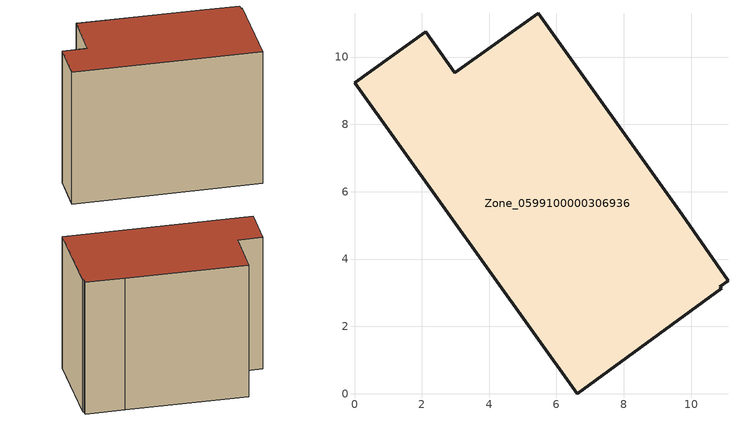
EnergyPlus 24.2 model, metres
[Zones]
Zone_0599100000306936
 floor ground (C_G): 6.62,0 0,9.24 2.11,10.75 2.98,9.53 5.46,11.3 9.74,5.31 11.1,3.36 10.85,3.18 10.91,3.13 z0
 wall outside (C_F): 2.98,9.53 2.11,10.75 0,9.24 6.62,0 10.91,3.13 10.85,3.18 11.1,3.36 9.74,5.31 5.46,11.3 2.98,9.53 z0:8.78
 roof outside (C_R): 10.91,3.13 10.85,3.18 11.1,3.36 9.74,5.31 5.46,11.3 2.98,9.53 2.11,10.75 0,9.24 6.62,0 z8.78
[BUILDING]
Pand.0599100000306936: North Axis=0; Terrain=City; Loads Convergence Tolerance Value=0.04; Temperature Convergence Tolerance Value=0.4; Solar Distribution=FullExterior; Maximum Number of Warmup Days=25; Minimum Number of Warmup Days=1
[Site:Location]
Rotterdam.The.Hague.AP_ZH_NLD Design_Conditions: Latitude=51.96; Longitude=4.45; Time Zone=1; Elevation=-4.5
[SITE:GROUNDTEMPERATURE:BUILDINGSURFACE]
18, 18, 18, 18, 18, 18, 18, 18, 18, 18, 18, 18
[MATERIAL] Thermal Absorptance=0.9; Solar Absorptance=0.7; Visible Absorptance=0.7
Name | Roughness | Thickness | Conductivity | Density | Specific Heat
G.TC.1975-1991 | MediumSmooth | 0.15 | 0.288461 | 540 | 1210
F.TC.1975-1991 | Rough | 0.3 | 0.230769 | 1920 | 840
R.TC.1975-1991 | MediumRough | 0.2 | 0.153846 | 1500 | 1000
[CONSTRUCTION]
C_G: G.TC.1975-1991
C_F: F.TC.1975-1991
C_R: R.TC.1975-1991
[ZONE]
Zone_0599100000306936: Type=1; Multiplier=1; Ceiling Height=Autocalculate; Volume=Autocalculate; Floor Area=autocalculate; Part of Total Floor Area=Yes
[ZONEINFILTRATION:DESIGNFLOWRATE]
Infil_Zone_0599100000306936: Zone or ZoneList or Space or SpaceList=Zone_0599100000306936; Schedule=AlwaysOn; Design Flow Rate Calculation Method=Flow/Area; Flow Rate per Floor Area=0.003; Constant Term Coefficient=1; Temperature Term Coefficient=0; Velocity Term Coefficient=0; Velocity Squared Term Coefficient=0
[HVACTEMPLATE:ZONE:IDEALLOADSAIRSYSTEM]
Zone_0599100000306936: Maximum Heating Supply Air Temperature=50; Minimum Cooling Supply Air Temperature=13; Maximum Heating Supply Air Humidity Ratio=0.0156; Minimum Cooling Supply Air Humidity Ratio=0.0077; Heating Limit=NoLimit; Cooling Limit=NoLimit; Dehumidification Control Type=ConstantSensibleHeatRatio; Cooling Sensible Heat Ratio=0.7; Dehumidification Setpoint=60; Humidification Control Type=None; Humidification Setpoint=30; Outdoor Air Method=None; Outdoor Air Flow Rate per Person=0.00944; Outdoor Air Flow Rate per Zone Floor Area=0; Outdoor Air Flow Rate per Zone=0; Demand Controlled Ventilation Type=None; Outdoor Air Economizer Type=NoEconomizer; Heat Recovery Type=None; Sensible Heat Recovery Effectiveness=0.7; Latent Heat Recovery Effectiveness=0.65
[ZONECONTROL:THERMOSTAT]
ThermostatControl_Zone_0599100000306936: Zone or ZoneList=Zone_0599100000306936; Control Type Schedule=DualSetpointControlType; Control 1=Thermostat_Zone_0599100000306936; Temperature Difference Between Cutout And Setpoint=0
[THERMOSTATSETPOINT:DUALSETPOINT]
Thermostat_Zone_0599100000306936: Heating Setpoint Temperature Schedule=HeatingSetpoint_Zone_0599100000306936; Cooling Setpoint Temperature Schedule=CoolingSetpoint_Zone_0599100000306936
[SCHEDULE:COMPACT]
HeatingSetpoint_Zone_0599100000306936: Through: 12/31, For: AllDays, Until: 24:00, 21
CoolingSetpoint_Zone_0599100000306936: Through: 12/31, For: AllDays, Until: 24:00, 24
DualSetpointControlType: Through: 12/31, For: AllDays, Until: 24:00, 4
AlwaysOn: Through: 12/31, For: AllDays, Until: 24:00, 1
